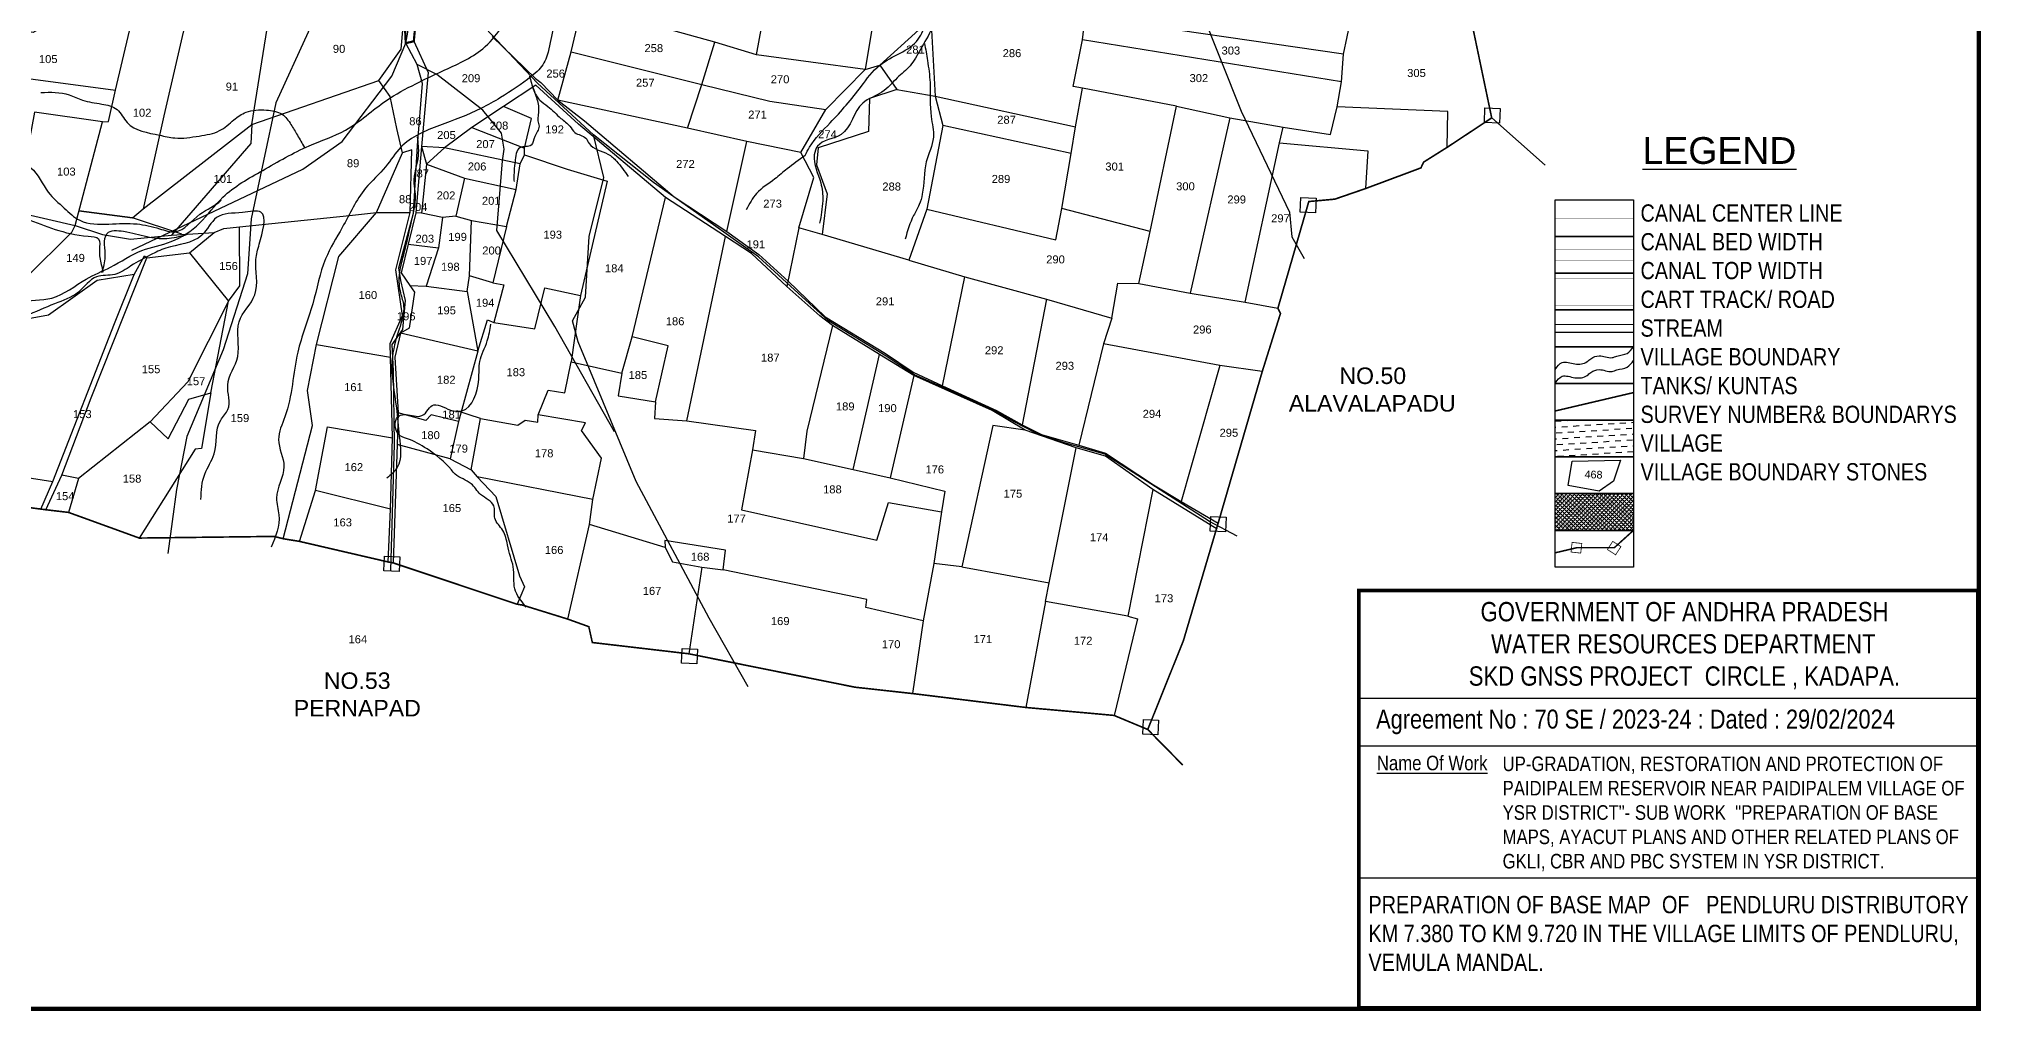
# Model space of a CAD drawing. Header units: inches. Extents: x 212793 to 218619, y 1595744 to 1599829.
# Drawn here: x 214978 to 218619, y 1595744 to 1597568 of the extents above; entities that cross this region are included whole.
import ezdxf
from ezdxf.enums import TextEntityAlignment as Align

# ---------------------------------------------------------------- set-up
doc = ezdxf.new("R2010")
doc.units = ezdxf.units.IN
doc.header["$LTSCALE"] = 15
doc.header["$MEASUREMENT"] = 0
doc.linetypes.add('ACAD_ISO02W100', pattern=[15, 12, -3])
doc.linetypes.add('HIDDEN2', pattern=[0.1875, 0.125, -0.0625])
for name, color, linetype in [('BOUNDRY STONES', 240, 'Continuous'), ('CANAL1', 7, 'Continuous'), ('FRAME 025', 7, 'Continuous'), ('PAPER SIZE', 5, 'Continuous'), ('PLOT NO', 7, 'Continuous'), ('PLOTS', 7, 'Continuous'), ('PLOTS NO', 7, 'Continuous'), ('ROADS', 1, 'Continuous'), ('STREAMS', 4, 'Continuous'), ('TABLE', 7, 'Continuous'), ('tank', 4, 'Continuous'), ('TEXT', 1, 'Continuous'), ('TITLEBLOCK', 7, 'Continuous'), ('VILLAGE', 7, 'Continuous'), ('VILLAGE BOUNDRY', 5, 'Continuous'), ('VILLAGE STONES', 240, 'Continuous')]:
    doc.layers.add(name, color=color, linetype=linetype)
doc.styles.add('A', font='arial.ttf')
doc.styles.add('ARIALN', font='ARIALN.TTF')
doc.styles.get("Standard").update_dxf_attribs({"font": 'arial.ttf'})
doc.linetypes.add('DOTS', pattern='A,1e-06,-3,["●",Standard,S=3,R=0,X=-1.25,Y=-1.25],-3', length=6.000001)

msp = doc.modelspace()

# ---------------------------------------------------------------- hatches: boundary and pattern name
at = {"layer": 'tank'}
h = msp.add_hatch(dxfattribs=at)
h.set_pattern_fill('DASH', color=256, scale=87.483662, angle=3.5405, style=0)
h.set_pattern_definition([(3.5405362, (-338943.039, 374917.532), (10.23927005, 11.58990176), [10.93545779, -10.93545779])])
h.paths.add_polyline_path([(217820.7, 1596852.4), (217967.6, 1596852.4), (217967.6, 1596783.6), (217820.7, 1596783.6)])
at = {"layer": 'VILLAGE', "linetype": 'Continuous'}
h = msp.add_hatch(dxfattribs=at)
h.set_pattern_fill('SACNCR', color=256, scale=58.759845, angle=1.5303, style=0)
h.set_pattern_definition([(46.53031993, (-338943.0387, 374917.532), (-3.997901602, 3.789848172), []), (46.53031993, (-338939.145, 374917.636), (-3.997901602, 3.789848172), [0, -5.508735462])])
h.paths.add_polyline_path([(217820.7, 1596714.7), (217967.6, 1596714.7), (217967.6, 1596645.8), (217820.7, 1596645.8)])

# ---------------------------------------------------------------- linework, layer by layer
at = {"layer": 'BOUNDRY STONES'}
for points in [[(217689.2, 1597438), (217717.7, 1597436.8), (217716.6, 1597409.5), (217688.1, 1597410.6)], [(217344, 1597269.7), (217372.5, 1597268.6), (217371.4, 1597241.3), (217342.9, 1597242.4)], [(217175.4, 1596671.8), (217203.9, 1596670.7), (217202.8, 1596643.3), (217174.3, 1596644.5)], [(215626.3, 1596597.3), (215654.8, 1596596.1), (215653.7, 1596568.8), (215625.2, 1596570)], [(216184.3, 1596424.2), (216212.8, 1596423), (216211.7, 1596395.7), (216183.2, 1596396.8)], [(217048.8, 1596290.9), (217077.3, 1596289.8), (217076.2, 1596262.5), (217047.7, 1596263.6)]]:
    msp.add_lwpolyline(points, close=True, dxfattribs=at)
at = {"layer": 'CANAL1', "color": 1, "linetype": 'HIDDEN2', "ltscale": 100, "const_width": 0.72, "elevation": -4.1}
msp.add_lwpolyline([(217820.7, 1597231.3), (217967.6, 1597231.3)], dxfattribs=at)
at = {"layer": 'CANAL1', "color": 5, "ltscale": 100, "const_width": 0.72, "elevation": -4.1}
for points in [[(217967.6, 1597173.2), (217820.7, 1597173.2)], [(217967.6, 1597151.6), (217820.7, 1597151.6)]]:
    msp.add_lwpolyline(points, dxfattribs=at)
at = {"layer": 'CANAL1', "color": 1, "ltscale": 100, "const_width": 0.72, "elevation": -4.1}
for points in [[(217967.6, 1597118.7), (217820.7, 1597118.7)], [(217967.6, 1597068.3), (217820.7, 1597068.3)]]:
    msp.add_lwpolyline(points, dxfattribs=at)
at = {"layer": 'FRAME 025', "lineweight": -3, "elevation": 9}
for points in [[(217452.5, 1596331.2), (218613.2, 1596331.2)], [(217452, 1596241.6), (218612.7, 1596241.6)], [(217449.5, 1595994.2), (218610.2, 1595994.2)]]:
    msp.add_lwpolyline(points, dxfattribs=at)
at = {"layer": 'PAPER SIZE', "color": 5, "const_width": 8.68}
msp.add_lwpolyline([(212797.4, 1599411.3), (218615, 1599411.3), (218615, 1595748.4), (212797.4, 1595748.4)], close=True, dxfattribs=at)
at = {"layer": 'PAPER SIZE', "color": 5, "const_width": 6.91, "elevation": 9}
msp.add_lwpolyline([(218613.2, 1595750.2), (217452.5, 1595750.2), (217452.5, 1596532.8), (218613.2, 1596532.8)], close=True, dxfattribs=at)
at = {"layer": 'PLOT NO', "elevation": -4.1}
for points in [[(217820.7, 1597265.7), (217967.6, 1597265.7), (217967.6, 1597196.8), (217820.7, 1597196.8)], [(217820.7, 1597196.8), (217967.6, 1597196.8), (217967.6, 1597127.9), (217820.7, 1597127.9)], [(217820.7, 1597127.9), (217967.6, 1597127.9), (217967.6, 1597059.1), (217820.7, 1597059.1)], [(217820.7, 1597059.1), (217967.6, 1597059.1), (217967.6, 1596990.2), (217820.7, 1596990.2)], [(217820.7, 1596990.2), (217967.6, 1596990.2), (217967.6, 1596921.3), (217820.7, 1596921.3)], [(217820.7, 1596921.3), (217967.6, 1596921.3), (217967.6, 1596852.4), (217820.7, 1596852.4)], [(217820.7, 1596852.4), (217967.6, 1596852.4), (217967.6, 1596783.6), (217820.7, 1596783.6)], [(217820.7, 1596783.6), (217967.6, 1596783.6), (217967.6, 1596714.7), (217820.7, 1596714.7)], [(217820.7, 1596714.7), (217967.6, 1596714.7), (217967.6, 1596645.8), (217820.7, 1596645.8)], [(217820.7, 1596645.8), (217967.6, 1596645.8), (217967.6, 1596576.9), (217820.7, 1596576.9)]]:
    msp.add_lwpolyline(points, close=True, dxfattribs=at)
msp.add_lwpolyline([(217845.3, 1596730), (217852.8, 1596775.4), (217943.5, 1596777.5), (217930.4, 1596737.7), (217903, 1596719.5), (217845.3, 1596730)], dxfattribs=at)
at = {"layer": 'PLOT NO', "color": 4}
for points in [[(217820.7, 1596947.6, -4.1), (217834.1, 1596960.5, -4.1), (217857.7, 1596957.8, -4.1), (217880.8, 1596962.2, -4.1), (217887.6, 1596967.7, -4.1), (217903.1, 1596973, -4.1), (217915.4, 1596971, -4.1), (217927.5, 1596969.7, -4.1), (217936.6, 1596972.6, -4.1), (217955.6, 1596977.7, -4.1), (217967.6, 1596990.2, -4.1)], [(217820.7, 1596921.8, -4.1), (217834.1, 1596934.7, -4.1), (217857.7, 1596932, -4.1), (217880.8, 1596936.4, -4.1), (217887.6, 1596941.9, -4.1), (217903.1, 1596947.2, -4.1), (217915.4, 1596945.2, -4.1), (217927.5, 1596943.9, -4.1), (217936.6, 1596946.8, -4.1), (217955.6, 1596951.9, -4.1), (217967.6, 1596964.4, -4.1)]]:
    msp.add_spline(points, degree=3, dxfattribs=at)
at = {"layer": 'PLOTS'}
for points in [[(217732.4, 1598175.1), (217646.6, 1598141.2), (217568.1, 1598126.5), (217485.7, 1598126.5), (217383.9, 1598122.8), (217242.2, 1598091.5), (217147.4, 1598067.7), (216987, 1598027.8), (216919.2, 1597949.5), (216844.2, 1597878.4), (216668.8, 1597759.8), (216655.4, 1597692.1), (216678, 1597642.6), (216651.4, 1597584), (216658.2, 1597459.9), (216672.6, 1597405.1), (216642.9, 1597247.9), (216608.8, 1597152.3), (216446.8, 1597200.4), (216403.1, 1597213), (216380.3, 1597103.1)], [(215951.4, 1597452.6), (215975.9, 1597542.9), (215996.4, 1597629.8), (216052.6, 1597734.5), (216096, 1597810.6), (216178.7, 1597886.1), (216343.5, 1597952.1), (216516.3, 1597925.5), (216626.5, 1597915.7), (216706.7, 1597910.3), (216766, 1597902.3), (216819.1, 1597949.6), (216869.8, 1597993.7), (216979.4, 1598031.7), (217164.7, 1598079.3), (217246.2, 1598099.3), (217340.4, 1598120.3), (217379.5, 1598127.7), (217487.7, 1598132.4), (217533.9, 1598136.1), (217571.7, 1598136.8)], [(217040, 1597108.7), (217061.5, 1597206.2), (216895.7, 1597249.2), (216913.7, 1597352.4), (216921.6, 1597402.4), (216934.5, 1597475.1), (216917.4, 1597478.4), (216934.8, 1597565.8), (216937.9, 1597592.8), (216941.2, 1597608.6), (216948.7, 1597664.5), (216985.8, 1597954), (216987, 1598027.8)], [(216323.8, 1597537.7), (216337.7, 1597615.8), (216220.4, 1597672.1), (216232.2, 1597745.2), (216096, 1597810.6)], [(215679.2, 1597736.3), (215684.3, 1597597.6), (215681.1, 1597563), (215707.8, 1597504.4), (215695.3, 1597365.4), (215684.7, 1597241.1), (215670.3, 1597182.2), (215657.4, 1597128.8), (215673.5, 1597104.7), (215682.5, 1597092.4), (215672.2, 1597025.1), (215656, 1597015.6), (215645.4, 1596970.3), (215652, 1596866.3), (215649.6, 1596806.8), (215642.3, 1596584.8)], [(214991.4, 1596684.4), (215021.4, 1596749.3), (215076.5, 1596894.1), (215180.4, 1597156.9), (215260.5, 1597166.5), (215306.6, 1597204.5), (215325.1, 1597211.8), (215354.1, 1597214.9), (215560.5, 1597236.1), (215611, 1597242.1), (215674.4, 1597241.8), (215677.5, 1597359.3), (215660.1, 1597353.6), (215649.1, 1597399.7), (215636.5, 1597459.6), (215615.7, 1597489.3), (215657.7, 1597548.1), (215663.3, 1597612.5)], [(215053.2, 1597245.2), (215153.8, 1597231.8), (215173.9, 1597248.5), (215377.5, 1597406.9), (215413.2, 1597630.2)], [(215260.9, 1597631.4), (215212.4, 1597423), (215173.9, 1597248.5)], [(216194.3, 1597400.3), (216221.1, 1597482), (216245.2, 1597561.3), (215996.4, 1597629.8)], [(216545, 1597615.4), (216527, 1597510), (216554.6, 1597518.3), (216627.8, 1597584.2), (216634.3, 1597628.2)], [(214734.3, 1597023.5), (214859, 1596991.7), (214927, 1597059.9), (214953.2, 1597118.5), (215040.3, 1597205), (215046.4, 1597217.3), (215097.5, 1597411.9), (215108.9, 1597412.7), (215121.9, 1597471.2), (215148.3, 1597582.5), (215016.2, 1597607.8), (214967.3, 1597579.6), (214864.6, 1597596.5)], [(217423.8, 1597538.6), (216941.2, 1597608.6)], [(217110.8, 1597441.5), (217210.6, 1597419.7), (217310.6, 1597401.7), (217399.3, 1597388), (217412.2, 1597440.3), (217420.4, 1597487.1), (217423.8, 1597538.6), (217437.9, 1597603.9), (217663.1, 1597604.3)], [(215828.3, 1597572.1), (215909.5, 1597493.2), (215919.1, 1597485.7), (215951.4, 1597452.6), (216000.8, 1597413.5), (216168.9, 1597271.2), (216268.2, 1597206.3), (216328.1, 1597163.2), (216383, 1597112.9), (216452.3, 1597046), (216565.3, 1596977.7), (216617.4, 1596942.7), (216672.5, 1596917.1), (216773.7, 1596870.6), (216821.4, 1596843.4), (216857.9, 1596825.6), (216927.9, 1596805.6), (216977.9, 1596790.5), (217067.6, 1596731.3), (217119.6, 1596699.7), (217188.9, 1596659)], [(215975.9, 1597542.9), (216221.1, 1597482), (216348.8, 1597450.5), (216453.6, 1597434.9), (216527, 1597510), (216323.8, 1597537.7), (216245.2, 1597561.3)], [(217420.4, 1597487.1), (216934.8, 1597565.8)], [(216554.6, 1597518.3), (216586.7, 1597472.8), (216658.2, 1597459.9), (216921.6, 1597402.4)], [(214547.4, 1597477.7), (214552.4, 1597467.9), (214562.5, 1597427), (214653.8, 1597434.7), (214713, 1597453), (214714.8, 1597435.4), (214771.5, 1597408), (214770.7, 1597389.8), (214822.2, 1597395.7), (214929.3, 1597398.5), (214948.9, 1597494.4), (215121.9, 1597471.2)], [(215377.5, 1597406.9), (215615.7, 1597489.3)], [(215910.1, 1597480.5), (215849.4, 1597440.7), (215790.1, 1597401.5), (215738.4, 1597362.9), (215705, 1597332.5), (215695.7, 1597240.7), (215684.7, 1597241.1)], [(217187.2, 1596647.7), (217066.7, 1596722.6), (216977.7, 1596785.1), (216922.6, 1596800.3), (216827.2, 1596833.4), (216765.6, 1596870.5), (216618.4, 1596936.4), (216554, 1596975.3), (216465.7, 1597029.8), (216442, 1597047.8), (216380.3, 1597103.1), (216314.4, 1597165.2), (216265.7, 1597196.6), (216153.2, 1597270.2), (215989.9, 1597407.8), (215910.1, 1597480.5)], [(216586.7, 1597472.8), (216535.4, 1597455.8), (216533.5, 1597393.5), (216439.2, 1597362.9), (216435.8, 1597331.1), (216455.9, 1597276.6), (216446.8, 1597200.4)], [(217061.5, 1597206.2), (217110.8, 1597441.5), (216934.5, 1597475.1)], [(215097.5, 1597411.9), (214970.2, 1597430.2), (214935.7, 1597243.1), (214801, 1597278.7), (214429.6, 1597337.4)], [(215695.3, 1597365.4), (215705, 1597332.5), (215775.9, 1597306), (215873.1, 1597285), (215880.7, 1597333.4), (215888.4, 1597350.2), (215888.9, 1597362.4), (215902, 1597418.2), (215849.4, 1597440.7)], [(216403.1, 1597213), (216430.8, 1597307.7), (216406.4, 1597354.3), (216305.6, 1597374.9), (216194.3, 1597400.3), (215951.4, 1597452.6)], [(216406.4, 1597354.3), (216453.6, 1597434.9)], [(217618.6, 1597364.3), (217619.7, 1597431.5), (217412.2, 1597440.3)], [(215377.5, 1597406.9), (215375.7, 1597371.3), (215226.6, 1597199.4)], [(215790.1, 1597401.5), (215888.9, 1597362.4)], [(216913.7, 1597352.4), (216672.6, 1597405.1)], [(217210.6, 1597419.7), (217136.3, 1597090.7)], [(217239.4, 1597073.7), (217304, 1597372.6), (217310.6, 1597401.7)], [(215880.7, 1597333.4), (215738.4, 1597362.9), (215695.3, 1597365.4)], [(216268.2, 1597206.3), (216305.6, 1597374.9)], [(217304, 1597372.6), (217469.5, 1597357.8), (217464.9, 1597286.6)], [(215436.4, 1596630), (215491.2, 1596842.5), (215481.8, 1596908.1), (215498.5, 1596994.4), (215540.5, 1597159.4), (215611, 1597242.1), (215660.1, 1597353.6)], [(215888.4, 1597350.2), (215968.4, 1597323.3), (216043.6, 1597300.6), (215993.3, 1597086.4)], [(215775.9, 1597306), (215759.7, 1597235.2), (215735, 1597232.4), (215695.7, 1597240.7)], [(215759.7, 1597235.2), (215789.2, 1597226.9), (215855, 1597215.8), (215873.1, 1597285)], [(215246.1, 1597201.1), (215153.8, 1597231.8), (215053.2, 1597245.2)], [(216071.1, 1596940.3), (216090.3, 1597008.5), (216153.2, 1597270.2)], [(216642.9, 1597247.9), (216884.4, 1597190.4), (216895.7, 1597249.2)], [(214935.7, 1597243.1), (215046.4, 1597217.3), (215097.3, 1597200.8), (215149.7, 1597191.8), (215226.6, 1597199.4), (215306.6, 1597204.5)], [(215187, 1596849), (215220.3, 1596817.6), (215259.1, 1596892), (215300.4, 1596903.5), (215333.7, 1597075.7), (215354.9, 1597104.3), (215354.1, 1597214.9)], [(215633.3, 1596586.4), (215637.2, 1596685.7), (215641.2, 1596819.2), (215637.1, 1596970.5), (215636.9, 1596996.5), (215660, 1597048.4), (215647.6, 1597134.2), (215674.4, 1597241.8)], [(215735, 1597232.4), (215727.1, 1597175.3), (215704.3, 1597103.9)], [(215780.9, 1597093.6), (215785.5, 1597123.3), (215789.2, 1597226.9)], [(215855, 1597215.8), (215829.5, 1597109.7), (215785.5, 1597123.3)], [(215670.3, 1597182.2), (215727.1, 1597175.3)], [(216192.8, 1596851.3), (216265.7, 1597196.6)], [(214981.9, 1596685.4), (215004.6, 1596737.2), (215119.8, 1597033.7), (215156.7, 1597125.4), (215176.5, 1597160.4), (215180.4, 1597156.9)], [(215260.5, 1597166.5), (215333.7, 1597075.7), (215257.4, 1596924.4), (215187, 1596849), (215052.8, 1596742.7), (215021.4, 1596749.3)], [(216608.8, 1597152.3), (216714.1, 1597121.1), (216867.2, 1597079.5), (216989.6, 1597043.7), (217000.7, 1597109.6), (217040, 1597108.7), (217136.3, 1597090.7), (217239.4, 1597073.7), (217301, 1597062.4)], [(215156.7, 1597125.4), (215087.7, 1597114.4), (214996, 1597049.6), (214935.2, 1597037.9), (214910.7, 1597009), (214887.2, 1596911.7), (214873.2, 1596888.3), (214796.2, 1596855.8), (214786.9, 1596799.7), (214827.3, 1596765), (214809.4, 1596708.1)], [(215673.5, 1597104.7), (215704.3, 1597103.9), (215780.9, 1597093.6), (215801.2, 1596982), (215819.2, 1597040.6), (215831.4, 1597035.5), (215907.9, 1597024), (215926.6, 1597100.8), (215993.3, 1597086.4), (215976.1, 1596961.7), (216071.1, 1596940.3), (216064.2, 1596898.2), (216134.2, 1596886.9), (216132.3, 1596855.7), (216192.8, 1596851.3), (216321.9, 1596833.1), (216315.9, 1596796.8), (216411.8, 1596780.6), (216504.9, 1596759.9), (216573.9, 1596744), (216676.6, 1596719), (216670.5, 1596680.2), (216656.2, 1596583.3), (216636.2, 1596475.9), (216616.1, 1596339.7)], [(215829.5, 1597109.7), (215850.1, 1597106.1), (215831.4, 1597035.5)], [(216672.5, 1596917.1), (216714.1, 1597121.1)], [(216867.2, 1597079.5), (216821.4, 1596843.4)], [(216465.7, 1597029.8), (216418.1, 1596831.6), (216411.8, 1596780.6)], [(216989.6, 1597043.7), (216974.1, 1596995.8), (216927.9, 1596805.6)], [(215498.5, 1596994.4), (215637.1, 1596970.5)], [(215801.2, 1596982), (215656, 1597015.6)], [(216134.2, 1596886.9), (216157.7, 1596992.1), (216090.3, 1597008.5)], [(217271.6, 1596943.5), (217192.2, 1596954.9), (216974.1, 1596995.8)], [(215801.2, 1596982), (215769.1, 1596865.5), (215764.7, 1596850.1), (215749.1, 1596779.6), (215788.5, 1596759.1), (215799.8, 1596745.9), (215834.8, 1596709.5), (215879, 1596560.4), (215888.6, 1596539.7), (215874.8, 1596507.2)], [(215969.8, 1596479.3), (216010.4, 1596657), (216016.8, 1596703.7), (216032.7, 1596780.9), (215995.5, 1596833.1), (216002.8, 1596847.2), (215914.1, 1596862.1), (215932.7, 1596908.6), (215964.3, 1596903.6), (215976.1, 1596961.7)], [(216504.9, 1596759.9), (216554, 1596975.3)], [(217192.2, 1596954.9), (217119.6, 1596699.7)], [(216618.4, 1596936.4), (216573.9, 1596744)], [(215300.4, 1596903.5), (215283.1, 1596799.4), (215271.1, 1596798), (215166.5, 1596631.3)], [(215764.7, 1596850.1), (215713.7, 1596862.1), (215703.4, 1596852), (215652, 1596866.3)], [(215788.5, 1596759.1), (215806.2, 1596855.4), (215761.7, 1596869.9)], [(215806.2, 1596855.4), (215876.2, 1596843.1), (215889.9, 1596852.7), (215913.8, 1596848.6), (215914.1, 1596862.1)], [(215466.6, 1596625.1), (215496.7, 1596720.4), (215519.1, 1596840), (215641.2, 1596819.2)], [(216827.2, 1596833.4), (216766.7, 1596842.2), (216708.2, 1596577.5), (216656.2, 1596583.3)], [(215749.1, 1596779.6), (215649.6, 1596806.8)], [(216315.9, 1596796.8), (216295.2, 1596684.3), (216549.2, 1596627.2), (216570.8, 1596698), (216670.5, 1596680.2)], [(216708.2, 1596577.5), (216872.1, 1596547.5), (216922.6, 1596800.3)], [(214827.3, 1596765), (215004.6, 1596737.2)], [(215052.8, 1596742.7), (215033.9, 1596679.4)], [(216016.8, 1596703.7), (215799.8, 1596745.9)], [(215637.2, 1596685.7), (215496.7, 1596720.4)], [(217066.7, 1596722.6), (217019.7, 1596484.9), (216865.5, 1596512.4), (216872.1, 1596547.5)], [(216636.2, 1596475.9), (216528.3, 1596501), (216530.3, 1596516.3), (216261, 1596571.8), (216265.2, 1596608.3), (216151.9, 1596626.8), (216152.1, 1596613.4), (216010.4, 1596657)], [(216152.1, 1596613.4), (216166.3, 1596586.9), (216221.2, 1596576.7), (216261, 1596571.8)], [(216221.2, 1596576.7), (216196.5, 1596414.3)], [(216865.5, 1596512.4), (216828.5, 1596313.6)], [(217019.7, 1596484.9), (217037.6, 1596480), (216993.8, 1596298.7)]]:
    msp.add_lwpolyline(points, dxfattribs=at)
at = {"layer": 'PLOTS', "color": 11, "const_width": 4.07}
msp.add_lwpolyline([(215684.3, 1597597.6), (215681.1, 1597563), (215666, 1597559.4), (215666, 1597559.4), (215663.3, 1597612.5)], dxfattribs=at)
at = {"layer": 'ROADS'}
for points in [[(216813.5, 1599234.2), (216852.1, 1599112.8), (216839.3, 1599047.3), (216891.3, 1598929.3), (216910.3, 1598811.6), (216886.8, 1598667), (216914.1, 1598481.4), (216979.3, 1598247.2), (217021.7, 1598100.8), (217049, 1597934.3), (217086.4, 1597747.1), (217095.6, 1597680.7), (217156, 1597623.3), (217232.3, 1597432.1), (217322.9, 1597242.3), (217327, 1597196.4), (217350, 1597155.7)], [(216308.1, 1596352.2), (216234.8, 1596481), (216097.9, 1596737.6), (215988.9, 1596999.6), (215978.9, 1597039), (216002.7, 1597082.9), (216009.7, 1597197), (216037.2, 1597307.8), (216017.9, 1597387.8), (215912.9, 1597484.6), (215739.8, 1597668), (215676, 1597745.1), (215614.2, 1597842.2), (215969, 1597830.2), (215994.5, 1597848)], [(216057.2, 1596830.5), (215945.5, 1597028.3), (215837, 1597208.1), (215847.6, 1597339), (215850.3, 1597360.8), (215845.2, 1597390.5), (215810.3, 1597433.9), (215724.4, 1597500.8), (215687.6, 1597519.2), (215666, 1597559.4), (215673.1, 1597597.4), (215676.4, 1597680.4), (215676, 1597745.1)], [(215527.7, 1597703.1), (215483.2, 1597580.2), (215422.3, 1597447.5), (215375.9, 1597229.9), (215375.9, 1597229.9), (215369.6, 1597126.8), (215323.4, 1596984), (215255.9, 1596821.8), (215236.3, 1596722.3), (215219.9, 1596602.1)], [(215152.2, 1597171.4), (215473, 1597323.2), (215547.1, 1597375.1), (215640.2, 1597497.5), (215666, 1597559.4)], [(215637.8, 1596570.3), (215644.6, 1596807.2), (215643.3, 1596944.7), (215640.3, 1596994.3), (215660.5, 1597022.6), (215665.6, 1597076.7), (215656.9, 1597114.3), (215652.8, 1597138.2), (215680.4, 1597240.4), (215687.8, 1597367.6), (215697.4, 1597483.5), (215687.6, 1597519.2)], [(217224.6, 1596634.8), (217172.8, 1596662.6), (216988.1, 1596780.9), (216976.3, 1596788.6), (216900.8, 1596810.1), (216869.6, 1596820.4), (216846.4, 1596828.9), (216806.8, 1596849), (216767.2, 1596871.7), (216663.2, 1596918.2), (216619.9, 1596937.6), (216566.4, 1596972.6), (216458.2, 1597038.4), (216387.5, 1597104), (216327.4, 1597158.6), (216243.1, 1597218.8), (216130.7, 1597298.2), (216017.9, 1597387.8), (216017.9, 1597387.8)]]:
    msp.add_lwpolyline(points, dxfattribs=at)
at = {"layer": 'ROADS', "ltscale": 0.15, "const_width": 1.44, "elevation": -4.1}
msp.add_lwpolyline([(217820.7, 1597031.8), (217967.6, 1597031.8)], dxfattribs=at)
at = {"layer": 'ROADS', "linetype": 'DOTS', "ltscale": 0.5, "elevation": -4.1}
msp.add_lwpolyline([(217820.7, 1597017.4), (217967.6, 1597017.4)], dxfattribs=at)
at = {"layer": 'STREAMS'}
for points in [[(213646.7, 1596860.8), (213708.9, 1596866.8), (213752.3, 1596858.7), (213779.5, 1596892.6), (213815.5, 1596881.7), (213841.8, 1596855.8), (213880.1, 1596832.7), (213959, 1596797), (214006.1, 1596783.2), (214057, 1596810.3), (214093.7, 1596831.3), (214161.5, 1596818.3), (214208.1, 1596795.8), (214293.5, 1596756.8), (214382.8, 1596733.8), (214430.3, 1596745.9), (214479.5, 1596762.5), (214584.9, 1596762.8), (214648.1, 1596778.5), (214727, 1596849.2), (214769.2, 1596892.8), (214828.1, 1596900.1), (214857.4, 1596939.8), (214883.1, 1596997.4), (214942.3, 1597072), (215002.5, 1597081.4), (215067.1, 1597117.1), (215112.2, 1597139.1), (215171.1, 1597170.4), (215226.2, 1597187.3), (215279.5, 1597221.9), (215323.2, 1597270.4), (215397.8, 1597320.9), (215484.8, 1597366.8), (215552.8, 1597396.2), (215629.7, 1597452), (215684.8, 1597483.2), (215734.1, 1597506.9), (215810.2, 1597549.1), (215844.5, 1597586.9), (215904.1, 1597679.6), (215973.7, 1597780.7), (216002.7, 1597838.3), (216046, 1597920.8), (216072.9, 1597973.7), (216134, 1598045.5), (216152.5, 1598070), (216228, 1598107.5), (216307.9, 1598173.8), (216376.7, 1598240.9), (216439.1, 1598295.7), (216537.8, 1598305.2), (216658.5, 1598348.5), (216720.7, 1598397.9), (216747.7, 1598453.2), (216751.9, 1598497.2), (216788.9, 1598570.3), (216774.1, 1598626.2), (216792.2, 1598700.7), (216787.8, 1598736.8), (216829.3, 1598825.8), (216847.1, 1598902), (216853, 1598951.4), (216883.1, 1598987.5), (216903, 1599018.5), (216902.8, 1599070.6), (216925.7, 1599158.9)], [(217139, 1598844.6), (217098.4, 1598814.9), (217066.7, 1598728.9), (217024.7, 1598679.9), (217021.8, 1598622.2), (216998.9, 1598541.1), (216959.7, 1598485.2), (216946.2, 1598443.9), (216870.4, 1598361.6), (216843.5, 1598323.6), (216840.8, 1598244.6), (216834, 1598172.6), (216830.6, 1598085.4), (216824.1, 1597980.2), (216816.6, 1597956.7), (216777.3, 1597933.5), (216731.4, 1597914.7), (216701.6, 1597898.4), (216669.6, 1597830.5), (216654.2, 1597751.4), (216649.6, 1597691.1), (216652.7, 1597660.4), (216660.7, 1597630.3), (216630.7, 1597547.5), (216611.4, 1597517), (216587.4, 1597494.4), (216558.8, 1597467.6), (216522.7, 1597447), (216482, 1597388.2), (216437.9, 1597366), (216431.9, 1597350), (216444, 1597297.5), (216447.6, 1597264), (216441.9, 1597221.7)], [(216414.5, 1597348.6), (216423.1, 1597364.6), (216461.7, 1597410.1), (216519.9, 1597478.4), (216554.6, 1597518.3), (216626.6, 1597566.7), (216640.7, 1597600.5), (216638.7, 1597709), (216634.6, 1597742), (216662.5, 1597835), (216667.2, 1597904), (216703.1, 1597942.3), (216783.5, 1597964.1), (216798.4, 1597981.2), (216808.5, 1598085.5), (216810.1, 1598174.8), (216815.1, 1598251.6), (216824.6, 1598316.8), (216814.8, 1598329.5), (216770.2, 1598293.5), (216726, 1598257.5), (216625.7, 1598220.5), (216576.5, 1598219.5), (216481.9, 1598197.3), (216421.2, 1598166.8), (216373.1, 1598117.2), (216328.5, 1598050.5), (216280.2, 1597994.5), (216208.9, 1597944.9), (216150.1, 1597884.9), (216059.3, 1597790.6), (216022.2, 1597721.9), (215981.5, 1597649.4), (215942, 1597583.8), (215931.3, 1597536.8), (215915.5, 1597509.5), (215901.2, 1597496.8), (215843.7, 1597457.4), (215807, 1597436.8), (215729.1, 1597405.1), (215656.8, 1597364.3), (215628.3, 1597327.7), (215590.7, 1597287.2), (215547, 1597213.8), (215515.7, 1597155.2), (215491.6, 1597070.5), (215463.5, 1596979.9), (215439.5, 1596858.7), (215427.5, 1596816.1), (215437.7, 1596765.1), (215423.6, 1596706.3), (215428.2, 1596674.8), (215414, 1596614)], [(216638.6, 1597559.1), (216644.1, 1597526.8), (216648.8, 1597485.5), (216650.9, 1597421.7), (216655.1, 1597382.9), (216641.8, 1597336.6), (216634.4, 1597276.1), (216628.7, 1597256.6), (216618.1, 1597236.5), (216602.3, 1597192)], [(214981.7, 1597467), (215035.2, 1597462.6), (215059.8, 1597452.8), (215096, 1597445.3), (215124.8, 1597434.9), (215143.7, 1597410.6), (215204.3, 1597386.9), (215232.8, 1597381.6), (215278.7, 1597385.3), (215317.1, 1597395.4), (215343.8, 1597415.6), (215366.6, 1597429.9), (215404.7, 1597433.9), (215434, 1597426.3), (215450.8, 1597406.7), (215462.9, 1597386.8), (215475.9, 1597364)], [(215903.6, 1597476.6), (215912.8, 1597451.3), (215914.9, 1597439.1), (215914.4, 1597425.7), (215913.6, 1597414), (215915.8, 1597403.7), (215907.8, 1597384.1), (215901.3, 1597368.3), (215880.1, 1597363.3), (215870.8, 1597336.7), (215868.8, 1597311.2), (215869, 1597299.8)], [(215897.9, 1597497.8), (215906, 1597471.6), (215917.4, 1597452.5), (215932.3, 1597440.8), (215957, 1597418.4), (215973.5, 1597403.7), (215983.2, 1597391.8), (216003.4, 1597381.5), (216009.8, 1597371.1), (216045.1, 1597351.4), (216061.3, 1597338), (216082.7, 1597309.3)], [(214840.4, 1597381.4), (214887.7, 1597355.4), (214938.9, 1597340.1), (214963.4, 1597325.9), (214995.9, 1597279.9), (215025.8, 1597250), (215054.8, 1597227.2), (215109.5, 1597220.2), (215162.3, 1597220.3), (215204.5, 1597211.4), (215233.9, 1597205.7), (215280.1, 1597238.6), (215319.8, 1597264.7), (215320.1, 1597265)], [(215687.3, 1597383.8), (215689.3, 1597349.3), (215681.3, 1597296.6), (215683.8, 1597276.3), (215681, 1597247.9), (215669.7, 1597196.2), (215661.6, 1597162), (215654.4, 1597130.4), (215653.5, 1597106.9), (215656.2, 1597090.8), (215662, 1597067), (215653.5, 1597022.8), (215640.2, 1596964.1), (215648.5, 1596875.5), (215653.9, 1596822.3), (215649.9, 1596763.6), (215630.6, 1596743.8)], [(216414.5, 1597348.6), (216381.1, 1597323.9), (216357.8, 1597304.7), (216323.8, 1597277.6), (216304.4, 1597247)], [(214682.1, 1597284.8), (214743.2, 1597278.6), (214802.8, 1597272.2), (214843.1, 1597261.9), (214884.2, 1597249.3), (214954.5, 1597229.5), (215070.5, 1597197.5), (215090.2, 1597192.4), (215091.7, 1597171.6), (215095.2, 1597144.3), (215098.1, 1597129.7)], [(215281.9, 1596703.8), (215289.2, 1596751.4), (215306.8, 1596789.3), (215319.2, 1596852.7), (215332.6, 1596872.2), (215332.3, 1596918), (215350.9, 1596971.5), (215353.5, 1597036.8), (215383.1, 1597087.7), (215385.2, 1597154), (215391.4, 1597182.7), (215394.5, 1597242.3), (215359.9, 1597242.1), (215311.5, 1597232.3), (215283.6, 1597199.3), (215216, 1597174.9), (215187.6, 1597162.4), (215150.9, 1597141.9), (215120.4, 1597125.9), (215086.5, 1597121.3), (215052.2, 1597092.6), (215007.8, 1597070.6), (214952.7, 1597048.1), (214905.4, 1597022.6), (214892.2, 1596986.1), (214881.5, 1596920.4), (214853.2, 1596890.7), (214783.9, 1596868.8), (214726.5, 1596782.3), (214691.5, 1596757.6), (214628, 1596738.4), (214564.9, 1596739), (214506.9, 1596743.7), (214476.9, 1596741.9), (214428.1, 1596729.5), (214377.6, 1596726.1)], [(215096.4, 1597129.2), (215102.8, 1597158.7), (215101.4, 1597181.6), (215106.2, 1597202.5), (215137, 1597206.7), (215180.6, 1597196.6), (215218, 1597193.1), (215254.1, 1597200)], [(215892, 1596501.6), (215870.5, 1596536.2), (215867.5, 1596577.3), (215862.1, 1596596.7), (215856.7, 1596618.7), (215847.9, 1596645.6), (215833.2, 1596668.5), (215831, 1596691.9), (215806.4, 1596713.2), (215788.5, 1596733.1), (215758.6, 1596751.4), (215751.6, 1596759.2), (215705.9, 1596798.4), (215667.7, 1596818.1), (215652.4, 1596825.9), (215651.1, 1596858.7), (215678.2, 1596861.3), (215692.7, 1596859.6), (215705.6, 1596869), (215715.4, 1596880), (215749.8, 1596871.4), (215771.6, 1596870), (215802.8, 1596928.6), (215804.9, 1596962.5), (215818.9, 1597001), (215825.2, 1597032.3)]]:
    msp.add_spline(points, degree=3, dxfattribs=at)
at = {"layer": 'VILLAGE BOUNDRY', "const_width": 3}
msp.add_lwpolyline([(217663.1, 1597604.3), (217701.8, 1597419.3), (217618.6, 1597364.3), (217574.1, 1597336.3), (217569.1, 1597325.5), (217464.9, 1597286.6), (217407.7, 1597266.9), (217358.9, 1597262.4), (217301, 1597062.4), (217305.8, 1597052.5), (217271.6, 1596943.5), (217188.9, 1596659), (217123.8, 1596438.8), (217057, 1596272.3), (217122.7, 1596205.5), (217057, 1596272.3), (216993.8, 1596298.7), (216828.5, 1596313.6), (216616.1, 1596339.7), (216508.3, 1596351.6), (216196.5, 1596414.3), (216015.8, 1596435.4), (216009.2, 1596465.1), (215969.8, 1596479.3), (215885, 1596505.6), (215874.8, 1596507.2), (215642.3, 1596584.8), (215633.3, 1596586.4), (215466.6, 1596625.1), (215436.4, 1596630), (215419.3, 1596634.4), (215166.5, 1596631.3), (215033.9, 1596679.4), (214991.4, 1596684.4), (214991.4, 1596684.4), (214809.4, 1596708.1)], dxfattribs=at)
at = {"layer": 'VILLAGE BOUNDRY'}
msp.add_lwpolyline([(217701.8, 1597419.3), (217802.3, 1597330.5)], dxfattribs=at)
at = {"layer": 'VILLAGE BOUNDRY', "linetype": 'ACAD_ISO02W100', "ltscale": 2, "const_width": 2.88, "elevation": -4.1}
for points in [[(217820.7, 1596869.6), (217967.6, 1596904.1)], [(217820.7, 1596603.6), (217861.3, 1596613.2), (217931.6, 1596613.2), (217967.6, 1596645.8)]]:
    msp.add_lwpolyline(points, dxfattribs=at)
at = {"layer": 'VILLAGE STONES', "const_width": 1.46, "elevation": -4.1}
for points in [[(217918.8, 1596609.8), (217928.7, 1596625.1), (217944.1, 1596615.2), (217934.1, 1596599.9)], [(217852.5, 1596623.2), (217870.7, 1596621.2), (217868.7, 1596603.1), (217850.5, 1596605.1)]]:
    msp.add_lwpolyline(points, close=True, dxfattribs=at)

# ---------------------------------------------------------------- texts
at = {"layer": 'PLOT NO'}
msp.add_text('468', height=14.4, rotation=358.6877, dxfattribs=at).set_placement((217892.7, 1596750.4, -4.1), align=Align.MIDDLE_CENTER)
at = {"layer": 'PLOTS NO'}
for s, p in [('105', (214995.7, 1597529.6)), ('90', (215541, 1597548.8)), ('258', (216131, 1597550.2)), ('281', (216621.5, 1597547.4)), ('286', (216802.5, 1597540.7)), ('303', (217212.8, 1597545.6)), ('209', (215788.4, 1597493.7)), ('256', (215947, 1597502.4)), ('302', (217152.8, 1597493.9)), ('305', (217560.8, 1597503.5)), ('91', (215340.1, 1597478)), ('257', (216115, 1597485.3)), ('270', (216367.7, 1597491.7)), ('102', (215171.7, 1597429)), ('271', (216325.5, 1597425.5)), ('86', (215684.2, 1597413)), ('205', (215742.3, 1597387.2)), ('208', (215840.8, 1597404.9)), ('192', (215945, 1597397.7)), ('274', (216456.6, 1597388.6)), ('287', (216792.3, 1597415.8)), ('207', (215815.5, 1597370.1)), ('103', (215029.7, 1597318.6)), ('89', (215567.3, 1597334.3)), ('87', (215698, 1597315.1)), ('206', (215799.7, 1597328.2)), ('272', (216190.3, 1597332.9)), ('301', (216995, 1597328.1)), ('101', (215323.2, 1597305)), ('202', (215741.5, 1597273.9)), ('288', (216576.9, 1597290.6)), ('289', (216781.9, 1597304.8)), ('300', (217127.7, 1597291)), ('88', (215664.9, 1597266.8)), ('204', (215689.2, 1597252.1)), ('201', (215826.2, 1597263.8)), ('273', (216353.7, 1597258.5)), ('299', (217223.7, 1597266.3)), ('297', (217305.8, 1597231)), ('203', (215701.7, 1597192.7)), ('199', (215763.1, 1597196.2)), ('200', (215826.9, 1597170.6)), ('193', (215941.5, 1597200.3)), ('191', (216322.3, 1597182.1)), ('149', (215046.9, 1597156.7)), ('156', (215333.7, 1597141.5)), ('197', (215698.6, 1597151.1)), ('198', (215749.6, 1597140.1)), ('184', (216056.9, 1597137.2)), ('290', (216884.1, 1597153.9)), ('160', (215595, 1597087.1)), ('195', (215742.6, 1597058.4)), ('194', (215814.8, 1597072.6)), ('291', (216564.6, 1597075.2)), ('196', (215666.8, 1597047.2)), ('186', (216170.9, 1597037.9)), ('296', (217159.3, 1597022.4)), ('292', (216769.1, 1596983.5)), ('155', (215188.5, 1596948)), ('187', (216349.4, 1596969.7)), ('293', (216901.5, 1596954.4)), ('157', (215272.8, 1596925.5)), ('161', (215567.9, 1596914.4)), ('182', (215741.9, 1596928.2)), ('183', (215872.3, 1596942.4)), ('185', (216101.2, 1596937.1)), ('189', (216489.9, 1596878.2)), ('190', (216568.9, 1596875)), ('153', (215059.7, 1596863.8)), ('159', (215355.1, 1596856.3)), ('181', (215752, 1596863)), ('294', (217065, 1596864.3)), ('180', (215712.4, 1596824.3)), ('295', (217209.1, 1596828.8)), ('162', (215568.7, 1596764.3)), ('179', (215765.1, 1596799.1)), ('178', (215925.4, 1596790.4)), ('158', (215152.9, 1596742.8)), ('176', (216657.7, 1596760)), ('154', (215027.5, 1596709.9)), ('188', (216465.8, 1596722.6)), ('175', (216804.3, 1596714.6)), ('163', (215547.7, 1596660.7)), ('165', (215752.4, 1596687.6)), ('177', (216286.1, 1596667.9)), ('174', (216965.9, 1596632.9)), ('166', (215944.1, 1596609)), ('168', (216217.8, 1596596.3)), ('167', (216127.7, 1596532.2)), ('173', (217087.4, 1596518.4)), ('169', (216368, 1596475.6)), ('164', (215576.2, 1596441.5)), ('171', (216747.9, 1596441.8)), ('172', (216935.8, 1596438.8)), ('170', (216575.9, 1596432.3))]:
    msp.add_text(s, height=15, dxfattribs=at).set_placement(p, align=Align.MIDDLE_CENTER)
at = {"layer": 'TABLE', "extrusion": (0.000201441, 0.004807, 0.999988), "style": 'A'}
msp.add_text('%%ULEGEND', height=50.2, rotation=359.9999, dxfattribs=at).set_placement((218128.7, 1597339.5, 7718.1), align=Align.MIDDLE)
at = {"layer": 'TEXT', "char_height": 31, "attachment_point": 1}
for s, insert, width in [('\\pi104.52617;NO.50 \\P\\pi9.70762;ALAVALAPADU', (217311.7, 1596951.2), 328.844), ('\\pi65.21462;NO.53 \\P\\pi8.86059;PERNAPAD', (215447.2, 1596379.4), 250.327)]:
    msp.add_mtext(s, dxfattribs=dict(at, insert=insert, width=width))
at = {"layer": 'TITLEBLOCK', "extrusion": (0.000201441, 0.004807, 0.999988), "style": 'ARIALN'}
msp.add_text('%%UName Of Work', height=27.375, rotation=359.9999, dxfattribs=at).set_placement((217486.5, 1596177.1, 7722.3))
at = {"layer": 'TITLEBLOCK', "extrusion": (0.000201441, 0.004807, 0.999988), "attachment_point": 1, "text_direction": (1, -1e-06, -0.000201), "style": 'ARIALN'}
for s, insert, char_height, width in [('CANAL CENTER LINE \\PCANAL BED WIDTH {\\H1.52882x; }\\PCANAL TOP WIDTH {\\H1.35255x; }\\PCART TRACK/ ROAD{\\H1.4113x; }\\PSTREAM {\\H1.39172x; }\\PVILLAGE BOUNDARY{\\H1.39825x; }\\PTANKS/ KUNTAS{\\H1.39607x; }\\PSURVEY NUMBER& BOUNDARYS{\\H1.3968x; }\\PVILLAGE{\\H1.39655x; }\\PVILLAGE BOUNDARY STONES{\\H1.39664x; }', (217980.8, 1597257.1, -4.1), 32.352, 678.298), ('\\pi47.36627;GOVERNMENT OF ANDHRA PRADESH  \\P\\pi67.06022;WATER RESOURCES DEPARTMENT      \\P\\pi25.22755;SKD GNSS PROJECT  CIRCLE , KADAPA.', (217633.5, 1596511.4, 3.5), 36.202, 853.845), ('Agreement No : 70 SE / 2023-24 : Dated : 29/02/2024', (217485.2, 1596309.6, 2.5), 35.588, 1148.728), ('UP-GRADATION, RESTORATION AND PROTECTION OF PAIDIPALEM RESERVOIR NEAR PAIDIPALEM VILLAGE OF YSR DISTRICT"- SUB WORK  "PREPARATION OF BASE MAPS, AYACUT PLANS AND OTHER RELATED PLANS OF GKLI, CBR AND PBC SYSTEM IN YSR DISTRICT.', (217722.2, 1596221.6, 3.2), 27.3752, 883.637), ('PREPARATION OF BASE MAP  OF  {\\C1; PENDLURU DISTRIBUTORY \\P}KM {\\C1;7.380} TO KM {\\C1;9.720} IN THE VILLAGE LIMITS OF {\\C5;PENDLURU}, {\\C5;VEMULA} MANDAL.', (217470.7, 1595960.2, -4.6), 32.499, 1191.972)]:
    msp.add_mtext(s, dxfattribs=dict(at, insert=insert, char_height=char_height, width=width))

doc.saveas('drawing.dxf')
